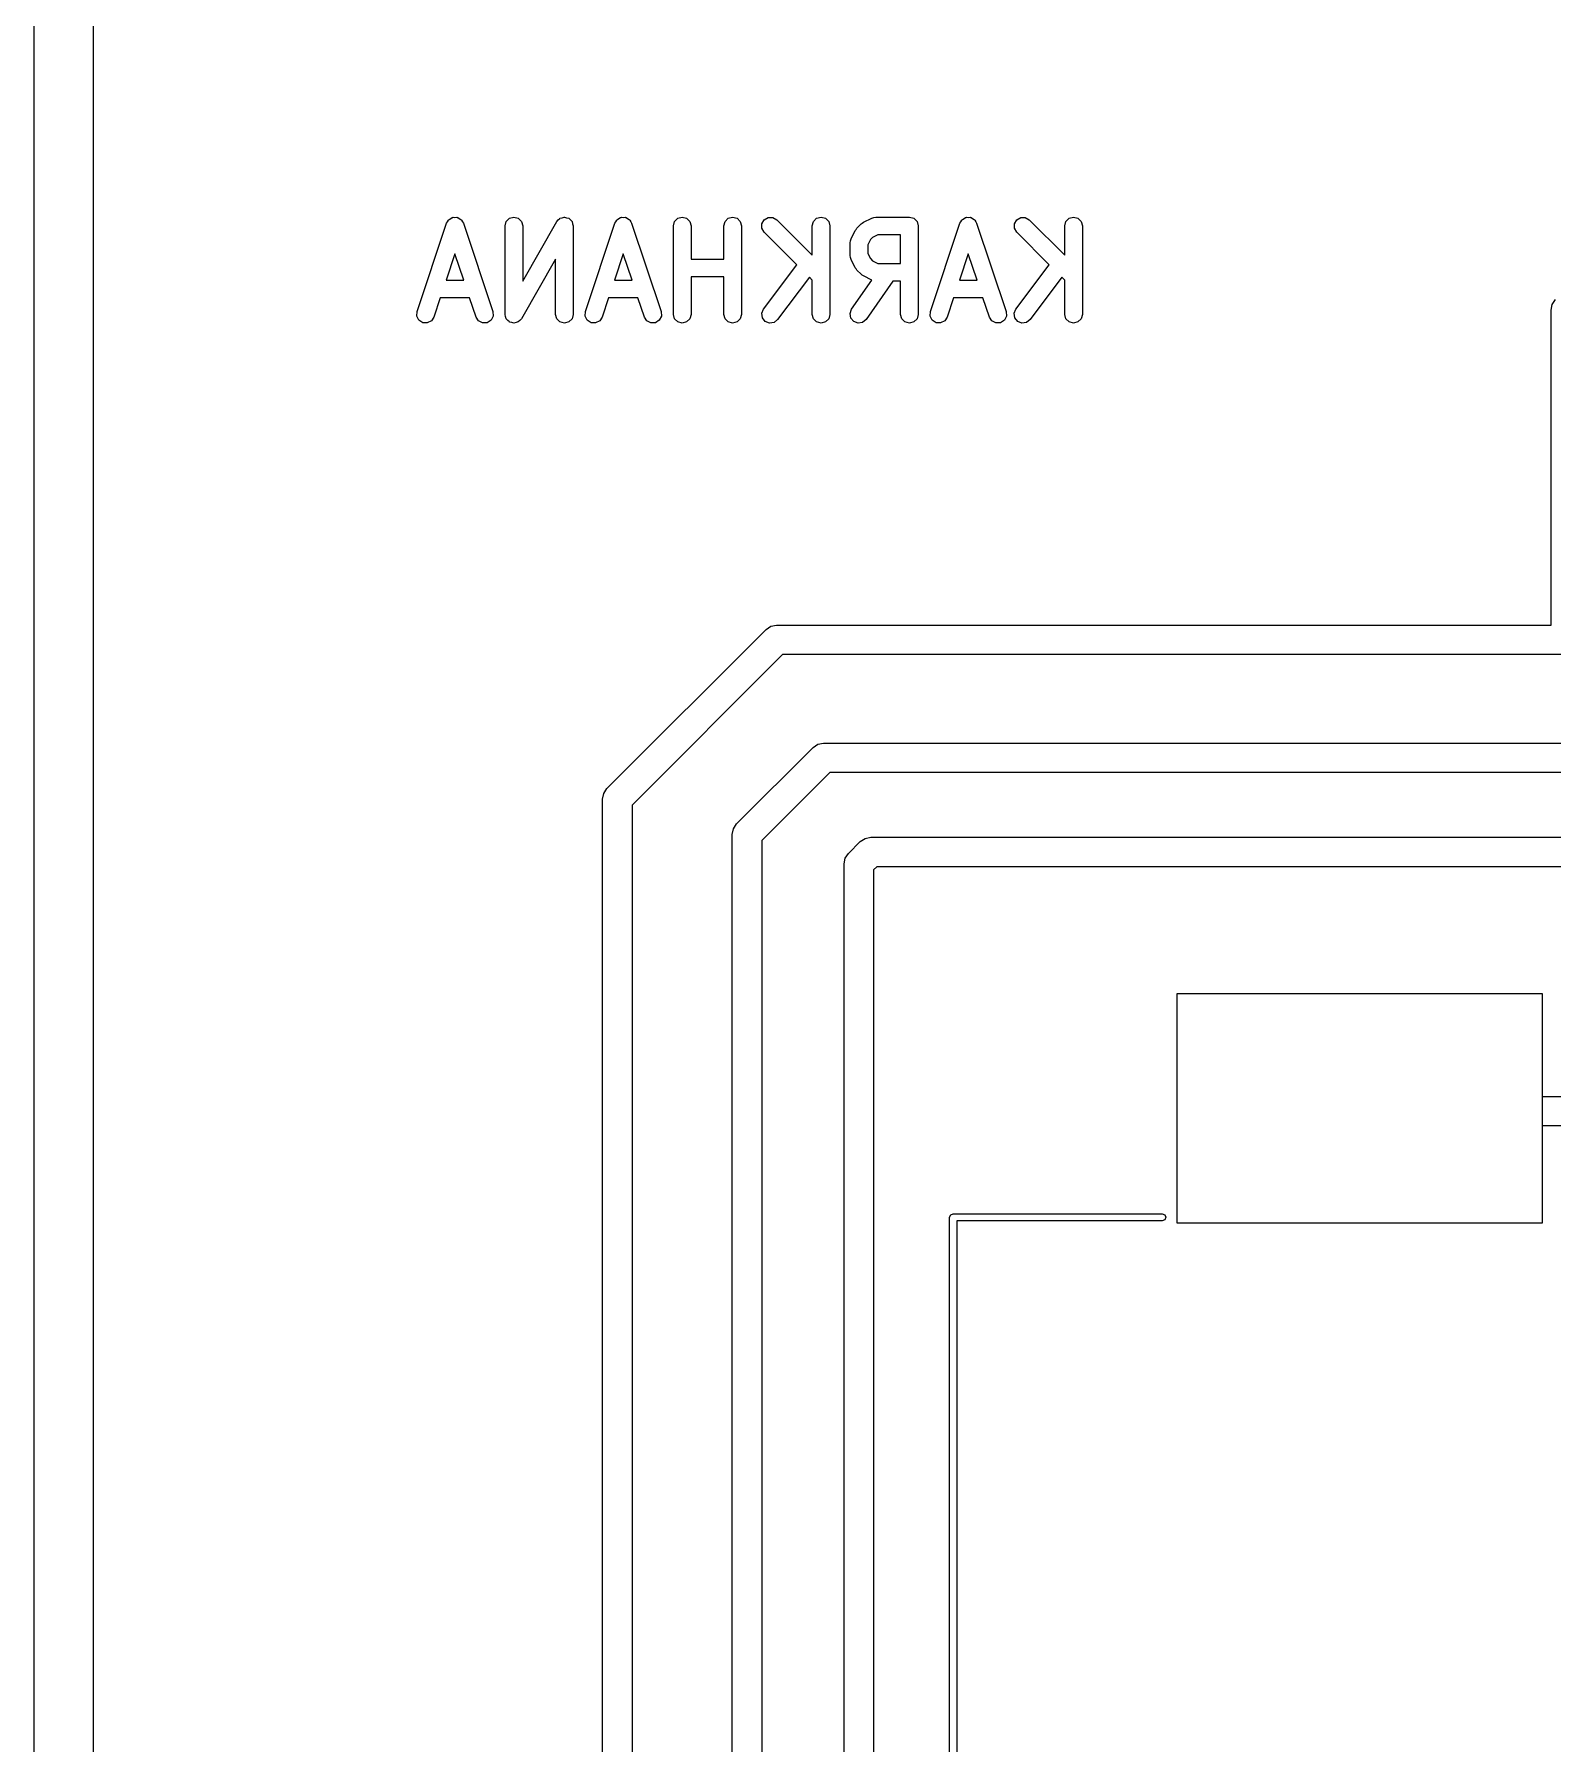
# Model space of a CAD drawing. Extents: x 10 to 287, y -200 to -10.
# Drawn here: x 99.5 to 125.28, y -81.64 to -52.62 of the extents above; entities that cross this region are included whole.
import ezdxf

# ---------------------------------------------------------------- set-up
doc = ezdxf.new("R2010")
doc.units = 0
doc.layers.add('BLACK', color=7, linetype='CONTINUOUS')

msp = doc.modelspace()

# ---------------------------------------------------------------- linework, layer by layer
at = {"layer": 'BLACK', "linetype": 'CONTINUOUS'}
for p, q in [((99.5, -140), (99.5, -50)), ((100.5, -50.5), (100.5, -139.5)), ((106.001, -57.3261), (106.501, -55.8261)), ((106.501, -55.8261), (106.517, -55.801)), ((106.517, -55.801), (106.531, -55.774)), ((106.531, -55.774), (106.538, -55.769)), ((106.538, -55.769), (106.543, -55.7613)), ((106.543, -55.7613), (106.57, -55.7479)), ((106.57, -55.7479), (106.595, -55.7313)), ((106.595, -55.7313), (106.605, -55.7307)), ((106.605, -55.7307), (106.613, -55.7266)), ((106.613, -55.7266), (106.643, -55.7284)), ((106.643, -55.7284), (106.673, -55.7266)), ((106.673, -55.7266), (106.681, -55.7307)), ((106.681, -55.7307), (106.69, -55.7313)), ((106.69, -55.7313), (106.715, -55.7479)), ((106.715, -55.7479), (106.742, -55.7613)), ((106.742, -55.7613), (106.747, -55.769)), ((106.747, -55.769), (106.755, -55.774)), ((106.755, -55.774), (106.769, -55.801)), ((106.769, -55.801), (106.785, -55.8261)), ((106.785, -55.8261), (107.285, -57.3261)), ((107.493, -55.8736), (107.513, -55.7986)), ((107.493, -57.3736), (107.493, -55.8736)), ((107.513, -55.7986), (107.568, -55.7437)), ((107.568, -55.7437), (107.643, -55.7236)), ((107.643, -55.7236), (107.718, -55.7437)), ((107.718, -55.7437), (107.773, -55.7986)), ((107.773, -55.7986), (107.793, -55.8736)), ((107.793, -56.8087), (108.37, -55.7991)), ((107.793, -55.8736), (107.793, -56.8087)), ((108.37, -55.7986), (108.397, -55.7713)), ((108.37, -55.7989), (108.37, -55.7986)), ((108.37, -55.7991), (108.37, -55.7989)), ((108.397, -55.7713), (108.424, -55.744)), ((108.424, -55.744), (108.425, -55.7439)), ((108.425, -55.7437), (108.462, -55.7337)), ((108.425, -55.7439), (108.425, -55.7437)), ((108.462, -55.7337), (108.499, -55.7236)), ((108.499, -55.7236), (108.5, -55.7237)), ((108.5, -55.7237), (108.5, -55.7236)), ((108.5, -55.7236), (108.537, -55.7335)), ((108.537, -55.7335), (108.574, -55.7433)), ((108.574, -55.7433), (108.575, -55.7436)), ((108.575, -55.7436), (108.575, -55.7437)), ((108.575, -55.7437), (108.602, -55.7708)), ((108.602, -55.7708), (108.63, -55.798)), ((108.63, -55.798), (108.63, -55.7983)), ((108.63, -55.7983), (108.63, -55.7986)), ((108.63, -55.7986), (108.64, -55.8357)), ((108.64, -55.8357), (108.65, -55.8729)), ((108.65, -55.8729), (108.65, -55.8732)), ((108.65, -55.8732), (108.65, -55.8736)), ((108.65, -55.8736), (108.65, -57.3736)), ((108.858, -57.3261), (109.358, -55.8261)), ((109.358, -55.8261), (109.374, -55.801)), ((109.374, -55.801), (109.388, -55.774)), ((109.388, -55.774), (109.395, -55.769)), ((109.395, -55.769), (109.4, -55.7613)), ((109.4, -55.7613), (109.427, -55.7479)), ((109.427, -55.7479), (109.453, -55.7313)), ((109.453, -55.7313), (109.462, -55.7307)), ((109.462, -55.7307), (109.47, -55.7266)), ((109.47, -55.7266), (109.5, -55.7284)), ((109.5, -55.7284), (109.53, -55.7266)), ((109.53, -55.7266), (109.538, -55.7307)), ((109.538, -55.7307), (109.547, -55.7313)), ((109.547, -55.7313), (109.573, -55.7479)), ((109.573, -55.7479), (109.6, -55.7613)), ((109.6, -55.7613), (109.605, -55.769)), ((109.605, -55.769), (109.612, -55.774)), ((109.612, -55.774), (109.626, -55.801)), ((109.626, -55.801), (109.642, -55.8261)), ((109.642, -55.8261), (110.142, -57.3261)), ((110.35, -55.8736), (110.37, -55.7986)), ((110.35, -57.3736), (110.35, -55.8736)), ((110.37, -55.7986), (110.425, -55.7437)), ((110.425, -55.7437), (110.5, -55.7236)), ((110.5, -55.7236), (110.575, -55.7437)), ((110.575, -55.7437), (110.63, -55.7986)), ((110.63, -55.7986), (110.65, -55.8736)), ((110.65, -55.8736), (110.65, -56.4379)), ((111.207, -55.8736), (111.227, -55.7986)), ((111.207, -56.4379), (111.207, -55.8736)), ((111.227, -55.7986), (111.282, -55.7437)), ((111.282, -55.7437), (111.357, -55.7236)), ((111.357, -55.7236), (111.432, -55.7437)), ((111.432, -55.7437), (111.487, -55.7986)), ((111.487, -55.7986), (111.507, -55.8736)), ((111.507, -55.8736), (111.507, -57.3736)), ((111.855, -55.8347), (111.894, -55.7675)), ((111.855, -55.9124), (111.855, -55.8347)), ((111.894, -55.9796), (111.855, -55.9124)), ((111.894, -55.7675), (111.961, -55.7287)), ((112.445, -56.5305), (111.894, -55.9796)), ((111.961, -55.7287), (112.039, -55.7287)), ((112.039, -55.7287), (112.106, -55.7675)), ((112.106, -55.7675), (112.707, -56.3686)), ((112.707, -55.8736), (112.727, -55.7986)), ((112.707, -56.3686), (112.707, -55.8736)), ((112.727, -55.7986), (112.782, -55.7437)), ((112.782, -55.7437), (112.857, -55.7236)), ((112.857, -55.7236), (112.932, -55.7437)), ((112.932, -55.7437), (112.987, -55.7986)), ((112.987, -55.7986), (113.007, -55.8736)), ((113.007, -55.8736), (113.007, -57.3736)), ((113.366, -56.0922), (113.437, -55.9493)), ((113.437, -55.9493), (113.453, -55.9313)), ((113.453, -55.9313), (113.465, -55.9104)), ((113.465, -55.9104), (113.537, -55.8389)), ((113.537, -55.8389), (113.558, -55.8269)), ((113.558, -55.8269), (113.576, -55.8108)), ((113.576, -55.8108), (113.719, -55.7394)), ((113.719, -55.7394), (113.752, -55.7325)), ((113.752, -55.7325), (113.786, -55.7236)), ((113.786, -55.7236), (114.357, -55.7236)), ((114.357, -55.7236), (114.432, -55.7437)), ((114.432, -55.7437), (114.487, -55.7986)), ((114.487, -55.7986), (114.507, -55.8736)), ((114.507, -55.8736), (114.507, -57.3736)), ((114.715, -57.3261), (115.215, -55.8261)), ((115.215, -55.8261), (115.231, -55.801)), ((115.231, -55.801), (115.245, -55.774)), ((115.245, -55.774), (115.253, -55.769)), ((115.253, -55.769), (115.258, -55.7613)), ((115.258, -55.7613), (115.285, -55.7479)), ((115.285, -55.7479), (115.31, -55.7313)), ((115.31, -55.7313), (115.319, -55.7307)), ((115.319, -55.7307), (115.327, -55.7266)), ((115.327, -55.7266), (115.357, -55.7284)), ((115.357, -55.7284), (115.387, -55.7266)), ((115.387, -55.7266), (115.395, -55.7307)), ((115.395, -55.7307), (115.405, -55.7313)), ((115.405, -55.7313), (115.43, -55.7479)), ((115.43, -55.7479), (115.457, -55.7613)), ((115.457, -55.7613), (115.462, -55.769)), ((115.462, -55.769), (115.469, -55.774)), ((115.469, -55.774), (115.483, -55.801)), ((115.483, -55.801), (115.499, -55.8261)), ((115.499, -55.8261), (115.999, -57.3261)), ((116.141, -55.8347), (116.18, -55.7675)), ((116.141, -55.9124), (116.141, -55.8347)), ((116.18, -55.9796), (116.141, -55.9124)), ((116.18, -55.7675), (116.247, -55.7287)), ((116.731, -56.5305), (116.18, -55.9796)), ((116.247, -55.7287), (116.325, -55.7287)), ((116.325, -55.7287), (116.392, -55.7675)), ((116.392, -55.7675), (116.993, -56.3686)), ((116.993, -55.8736), (117.013, -55.7986)), ((116.993, -56.3686), (116.993, -55.8736)), ((117.013, -55.7986), (117.068, -55.7437)), ((117.068, -55.7437), (117.143, -55.7236)), ((117.143, -55.7236), (117.218, -55.7437)), ((117.218, -55.7437), (117.273, -55.7986)), ((117.273, -55.7986), (117.293, -55.8736)), ((117.293, -55.8736), (117.293, -57.3736)), ((113.35, -56.1593), (113.359, -56.126)), ((113.35, -56.3736), (113.35, -56.1593)), ((113.359, -56.126), (113.366, -56.0922)), ((113.695, -56.1053), (113.65, -56.1947)), ((113.65, -56.1947), (113.65, -56.3382)), ((113.732, -56.0683), (113.695, -56.1053)), ((113.821, -56.0236), (113.732, -56.0683)), ((114.207, -56.0236), (113.821, -56.0236)), ((114.207, -56.5093), (114.207, -56.0236)), ((106.643, -56.3479), (106.494, -56.795)), ((106.792, -56.795), (106.643, -56.3479)), ((108.35, -56.4384), (107.773, -57.448)), ((108.35, -57.3736), (108.35, -56.4384)), ((109.5, -56.3479), (109.351, -56.795)), ((109.649, -56.795), (109.5, -56.3479)), ((110.65, -56.4379), (111.207, -56.4379)), ((111.88, -57.2836), (112.445, -56.5305)), ((113.359, -56.4069), (113.35, -56.3736)), ((113.366, -56.4407), (113.359, -56.4069)), ((113.437, -56.5835), (113.366, -56.4407)), ((113.453, -56.6016), (113.437, -56.5835)), ((113.65, -56.3382), (113.695, -56.4276)), ((113.695, -56.4276), (113.732, -56.4646)), ((113.732, -56.4646), (113.821, -56.5093)), ((113.821, -56.5093), (114.207, -56.5093)), ((115.357, -56.3479), (115.208, -56.795)), ((115.506, -56.795), (115.357, -56.3479)), ((116.166, -57.2836), (116.731, -56.5305)), ((106.494, -56.795), (106.792, -56.795)), ((109.351, -56.795), (109.649, -56.795)), ((111.207, -56.7379), (110.65, -56.7379)), ((110.65, -56.7379), (110.65, -57.3736)), ((111.207, -57.3736), (111.207, -56.7379)), ((112.659, -56.7448), (112.12, -57.4636)), ((112.707, -56.7928), (112.659, -56.7448)), ((112.707, -57.3736), (112.707, -56.7928)), ((113.377, -57.2876), (113.722, -56.7942)), ((113.465, -56.6225), (113.453, -56.6016)), ((113.537, -56.6939), (113.465, -56.6225)), ((113.558, -56.706), (113.537, -56.6939)), ((113.576, -56.722), (113.558, -56.706)), ((113.719, -56.7934), (113.576, -56.722)), ((114.078, -56.8093), (113.623, -57.4596)), ((113.722, -56.7942), (113.719, -56.7934)), ((114.207, -56.8093), (114.078, -56.8093)), ((114.207, -57.3736), (114.207, -56.8093)), ((115.208, -56.795), (115.506, -56.795)), ((116.945, -56.7448), (116.406, -57.4636)), ((116.993, -56.7928), (116.945, -56.7448)), ((116.993, -57.3736), (116.993, -56.7928)), ((106.394, -57.095), (106.285, -57.421)), ((106.892, -57.095), (106.394, -57.095)), ((107.001, -57.421), (106.892, -57.095)), ((109.251, -57.095), (109.142, -57.421)), ((109.749, -57.095), (109.251, -57.095)), ((109.858, -57.421), (109.749, -57.095)), ((115.108, -57.095), (114.999, -57.421)), ((115.606, -57.095), (115.108, -57.095)), ((115.715, -57.421), (115.606, -57.095)), ((125.269, -57.2043), (125.323, -57.1232)), ((105.996, -57.4036), (106.001, -57.3261)), ((106.031, -57.4731), (105.996, -57.4036)), ((106.285, -57.421), (106.242, -57.4858)), ((107.043, -57.4858), (107.001, -57.421)), ((107.29, -57.4036), (107.255, -57.4731)), ((107.285, -57.3261), (107.29, -57.4036)), ((107.493, -57.3739), (107.493, -57.3736)), ((107.493, -57.3742), (107.493, -57.3739)), ((107.503, -57.4115), (107.493, -57.3742)), ((107.513, -57.4486), (107.503, -57.4115)), ((107.513, -57.4488), (107.513, -57.4486)), ((107.513, -57.4491), (107.513, -57.4488)), ((107.541, -57.4763), (107.513, -57.4491)), ((107.773, -57.4486), (107.746, -57.4758)), ((107.773, -57.448), (107.773, -57.4482)), ((107.773, -57.4482), (107.773, -57.4486)), ((108.37, -57.4486), (108.35, -57.3736)), ((108.425, -57.5035), (108.37, -57.4486)), ((108.63, -57.4486), (108.575, -57.5035)), ((108.65, -57.3736), (108.63, -57.4486)), ((108.853, -57.4036), (108.858, -57.3261)), ((108.888, -57.4731), (108.853, -57.4036)), ((109.142, -57.421), (109.1, -57.4858)), ((109.9, -57.4858), (109.858, -57.421)), ((110.147, -57.4036), (110.112, -57.4731)), ((110.142, -57.3261), (110.147, -57.4036)), ((110.37, -57.4486), (110.35, -57.3736)), ((110.425, -57.5035), (110.37, -57.4486)), ((110.63, -57.4486), (110.575, -57.5035)), ((110.65, -57.3736), (110.63, -57.4486)), ((111.227, -57.4486), (111.207, -57.3736)), ((111.282, -57.5035), (111.227, -57.4486)), ((111.487, -57.4486), (111.432, -57.5035)), ((111.507, -57.3736), (111.487, -57.4486)), ((111.851, -57.3556), (111.88, -57.2836)), ((111.862, -57.4325), (111.851, -57.3556)), ((111.91, -57.4936), (111.862, -57.4325)), ((112.727, -57.4486), (112.707, -57.3736)), ((112.782, -57.5035), (112.727, -57.4486)), ((112.987, -57.4486), (112.932, -57.5035)), ((113.007, -57.3736), (112.987, -57.4486)), ((113.351, -57.3605), (113.377, -57.2876)), ((113.364, -57.437), (113.351, -57.3605)), ((113.414, -57.4965), (113.364, -57.437)), ((114.227, -57.4486), (114.207, -57.3736)), ((114.282, -57.5035), (114.227, -57.4486)), ((114.487, -57.4486), (114.432, -57.5035)), ((114.507, -57.3736), (114.487, -57.4486)), ((114.71, -57.4036), (114.715, -57.3261)), ((114.745, -57.4731), (114.71, -57.4036)), ((114.999, -57.421), (114.957, -57.4858)), ((115.758, -57.4858), (115.715, -57.421)), ((116.004, -57.4036), (115.969, -57.4731)), ((115.999, -57.3261), (116.004, -57.4036)), ((116.137, -57.3556), (116.166, -57.2836)), ((116.148, -57.4325), (116.137, -57.3556)), ((116.196, -57.4936), (116.148, -57.4325)), ((117.013, -57.4486), (116.993, -57.3736)), ((117.068, -57.5035), (117.013, -57.4486)), ((117.273, -57.4486), (117.218, -57.5035)), ((117.293, -57.3736), (117.273, -57.4486)), ((125.25, -57.3), (125.269, -57.2043)), ((125.25, -62.65), (125.25, -57.3)), ((106.095, -57.5159), (106.031, -57.4731)), ((106.173, -57.5205), (106.095, -57.5159)), ((106.242, -57.4858), (106.173, -57.5205)), ((107.113, -57.5205), (107.043, -57.4858)), ((107.19, -57.5159), (107.113, -57.5205)), ((107.255, -57.4731), (107.19, -57.5159)), ((107.568, -57.5035), (107.541, -57.4763)), ((107.568, -57.5036), (107.568, -57.5035)), ((107.568, -57.5038), (107.568, -57.5036)), ((107.606, -57.5136), (107.568, -57.5038)), ((107.643, -57.5236), (107.606, -57.5136)), ((107.644, -57.5236), (107.643, -57.5235)), ((107.643, -57.5235), (107.643, -57.5236)), ((107.681, -57.5134), (107.644, -57.5236)), ((107.718, -57.5035), (107.681, -57.5134)), ((107.746, -57.4758), (107.718, -57.5031)), ((107.718, -57.5031), (107.718, -57.5032)), ((107.718, -57.5032), (107.718, -57.5035)), ((108.5, -57.5236), (108.425, -57.5035)), ((108.575, -57.5035), (108.5, -57.5236)), ((108.953, -57.5159), (108.888, -57.4731)), ((109.03, -57.5205), (108.953, -57.5159)), ((109.1, -57.4858), (109.03, -57.5205)), ((109.97, -57.5205), (109.9, -57.4858)), ((110.047, -57.5159), (109.97, -57.5205)), ((110.112, -57.4731), (110.047, -57.5159)), ((110.5, -57.5236), (110.425, -57.5035)), ((110.575, -57.5035), (110.5, -57.5236)), ((111.357, -57.5236), (111.282, -57.5035)), ((111.432, -57.5035), (111.357, -57.5236)), ((111.982, -57.5225), (111.91, -57.4936)), ((112.059, -57.5115), (111.982, -57.5225)), ((112.12, -57.4636), (112.059, -57.5115)), ((112.857, -57.5236), (112.782, -57.5035)), ((112.932, -57.5035), (112.857, -57.5236)), ((113.487, -57.523), (113.414, -57.4965)), ((113.563, -57.5095), (113.487, -57.523)), ((113.623, -57.4596), (113.563, -57.5095)), ((114.357, -57.5236), (114.282, -57.5035)), ((114.432, -57.5035), (114.357, -57.5236)), ((114.81, -57.5159), (114.745, -57.4731)), ((114.887, -57.5205), (114.81, -57.5159)), ((114.957, -57.4858), (114.887, -57.5205)), ((115.827, -57.5205), (115.758, -57.4858)), ((115.905, -57.5159), (115.827, -57.5205)), ((115.969, -57.4731), (115.905, -57.5159)), ((116.268, -57.5225), (116.196, -57.4936)), ((116.345, -57.5115), (116.268, -57.5225)), ((116.406, -57.4636), (116.345, -57.5115)), ((117.143, -57.5236), (117.068, -57.5035)), ((117.218, -57.5035), (117.143, -57.5236)), ((111.923, -62.7232), (112.004, -62.669)), ((112.004, -62.669), (112.1, -62.65)), ((112.004, -62.669), (112.004, -62.669)), ((112.1, -62.65), (112.1, -62.65)), ((112.1, -62.65), (125.25, -62.65)), ((109.223, -65.4232), (111.923, -62.7232)), ((111.923, -62.7232), (111.923, -62.7232)), ((112.204, -63.15), (109.65, -65.7036)), ((125.5, -63.15), (112.204, -63.15)), ((112.723, -64.7232), (112.804, -64.669)), ((112.804, -64.669), (112.9, -64.65)), ((112.804, -64.669), (112.804, -64.669)), ((112.9, -64.65), (112.9, -64.65)), ((112.9, -64.65), (126.45, -64.65)), ((111.423, -66.0232), (112.723, -64.7232)), ((112.723, -64.7232), (112.723, -64.7232)), ((113.004, -65.15), (111.85, -66.3036)), ((126.7, -65.15), (113.004, -65.15)), ((109.15, -65.6), (109.169, -65.5043)), ((109.169, -65.5043), (109.223, -65.4232)), ((109.223, -65.4232), (109.223, -65.4232)), ((109.15, -93.55), (109.15, -65.6)), ((109.65, -65.7036), (109.65, -93.8)), ((111.35, -66.2), (111.369, -66.1043)), ((111.369, -66.1043), (111.423, -66.0232)), ((111.35, -94.8964), (111.35, -66.2)), ((111.85, -66.3036), (111.85, -95)), ((113.323, -66.5232), (113.523, -66.3232)), ((113.523, -66.3232), (113.604, -66.269)), ((113.523, -66.3232), (113.523, -66.3232)), ((113.604, -66.269), (113.7, -66.25)), ((113.604, -66.269), (113.604, -66.269)), ((113.7, -66.25), (113.7, -66.25)), ((113.7, -66.25), (128.05, -66.25)), ((113.25, -66.7), (113.269, -66.6043)), ((113.25, -91.7), (113.25, -66.7)), ((113.269, -66.6043), (113.323, -66.5232)), ((113.804, -66.75), (113.75, -66.8036)), ((113.75, -66.8036), (113.75, -91.5964)), ((128.3, -66.75), (113.804, -66.75)), ((118.9, -72.8), (118.9, -68.9)), ((118.9, -68.9), (125.1, -68.9)), ((118.9, -72.8), (118.9, -68.9)), ((118.9, -68.9), (125.1, -68.9)), ((125.1, -68.9), (125.1, -70.65)), ((125.1, -68.9), (125.1, -72.8)), ((125.1, -70.65), (128.296, -70.65)), ((128.4, -71.15), (125.1, -71.15)), ((125.1, -71.15), (125.1, -72.8)), ((115.04, -72.7), (115.058, -72.6576)), ((115.04, -81.9), (115.04, -72.7)), ((115.058, -72.6576), (115.1, -72.64)), ((115.1, -72.64), (118.65, -72.64)), ((118.65, -72.76), (115.16, -72.76)), ((115.16, -72.76), (115.16, -81.84)), ((118.65, -72.64), (118.692, -72.6576)), ((118.692, -72.7424), (118.65, -72.76)), ((118.692, -72.6576), (118.71, -72.7)), ((118.71, -72.7), (118.692, -72.7424)), ((125.1, -72.8), (118.9, -72.8)), ((125.1, -72.8), (118.9, -72.8))]:
    msp.add_line(p, q, dxfattribs=at)

doc.saveas('drawing.dxf')
